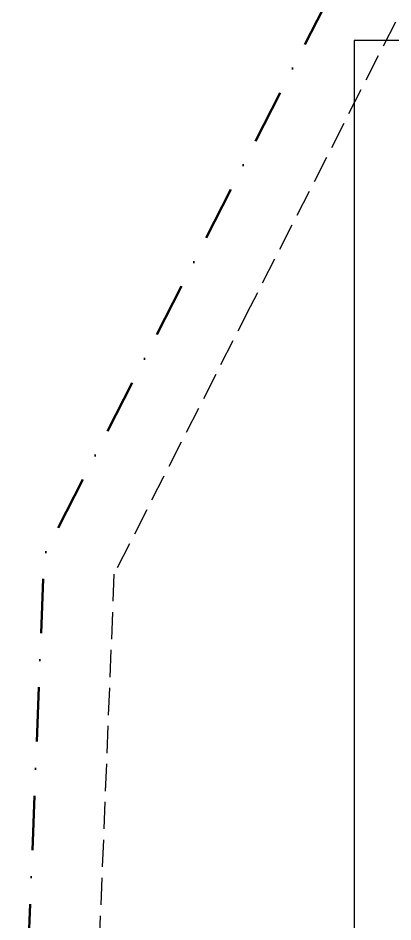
# Model space of a CAD drawing. Extents: x 6843040 to 15500510, y -6507076 to -4940511.
# Drawn here: x 7596670 to 7631227, y -5556023 to -5472777 of the extents above; entities that cross this region are included whole.
import ezdxf

# ---------------------------------------------------------------- set-up
doc = ezdxf.new("R2010")
doc.units = 0
doc.header["$LTSCALE"] = 1000
doc.header["$MEASUREMENT"] = 0
doc.linetypes.add('DASH', pattern=[0.35, 0.25, -0.1])
doc.linetypes.add('DASHDOT', pattern=[1, 0.5, -0.25, 0, -0.25])
doc.layers.add('JZD', color=1, linetype='Continuous')
doc.layers.add('PUB_TITLE', color=4, linetype='Continuous')
doc.layers.add('建筑红线', color=2, linetype='Continuous', plot=False)

msp = doc.modelspace()

# ---------------------------------------------------------------- linework, layer by layer
at = {"layer": 'JZD', "color": 1, "linetype": 'DASHDOT', "lineweight": 50, "ltscale": 10, "flags": 128}
msp.add_lwpolyline([(7814570.2, -5771995.5), (7634279.4, -5775069.1), (7633842.4, -5775077.1), (7625677.3, -5732727.5), (7602794.7, -5614037.6), (7596669.9, -5582267.9), (7599074.5, -5522296.4), (7612323.2, -5496340.2), (7630495.6, -5460739.2), (7685975.3, -5456068.8), (7698091.5, -5397473.3), (7819708.5, -5411606.7), (7819699.1, -5519032.5), (7819679.1, -5753956.3), (7814571.3, -5753398.1), (7814570.2, -5771995.5)], dxfattribs=at)
at = {"layer": 'PUB_TITLE'}
msp.add_lwpolyline([(7627639.5, -5601001.4), (7805989.5, -5601001.4), (7805989.5, -5474851.4), (7627639.5, -5474851.4)], close=True, dxfattribs=at)
at = {"layer": '建筑红线', "color": 2, "linetype": 'DASH', "ltscale": 10}
msp.add_lwpolyline([(7639190.7, -5768484.5), (7787289.3, -5765959.7), (7787289.3, -5679821.5, 0.0233297), (7786600.9, -5662885.8), (7784626.7, -5640323.6, -0.0218229), (7783789.3, -5621146.9), (7783789.3, -5459896.4), (7784148.8, -5451679.8), (7757633.1, -5421689), (7699749.2, -5414542.5), (7689798.7, -5462270), (7634642, -5466913.1), (7618073.7, -5499372.2), (7605512.2, -5523981.5), (7603194.8, -5581776.3), (7609177.1, -5612807.2), (7632082.9, -5731617.2), (7639193.9, -5768501.2)], format="xyb", dxfattribs=at)

doc.saveas('drawing.dxf')
